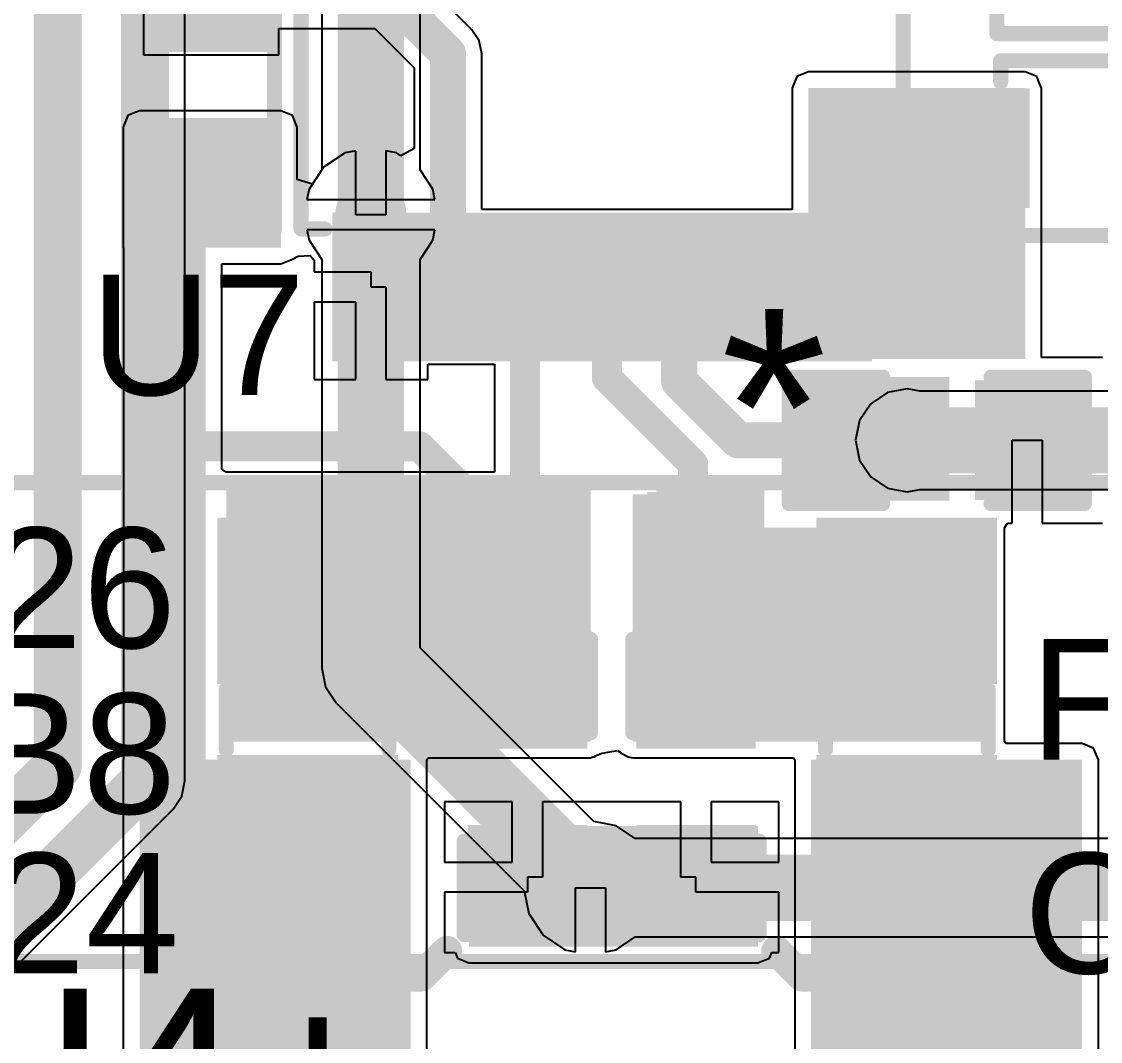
# Model space of a CAD drawing. Header units: millimetres. Extents: x -0.26 to 4.68, y -0.29 to 2.93.
# Drawn here: x 1.5869 to 1.9451, y 0.4534 to 0.792 of the extents above; entities that cross this region are included whole.
import ezdxf

# ---------------------------------------------------------------- set-up
doc = ezdxf.new("R2010")
doc.units = ezdxf.units.MM
doc.header["$MEASUREMENT"] = 0
for name, color, linetype in [('BottomLayer', 5, 'Continuous'), ('BottomSolder', 6, 'Continuous'), ('Mechanical1', 6, 'Continuous'), ('TopLayer', 1, 'Continuous'), ('TopOverlay', 2, 'Continuous'), ('TopPaste', 8, 'Continuous'), ('TopSolder', 216, 'Continuous'), ('ViaHoleLayer', 16, 'Continuous')]:
    doc.layers.add(name, color=color, linetype=linetype)
doc.styles.add('Arial', font='arial.ttf', dxfattribs={"height": 0.2})

# ---------------------------------------------------------------- blocks, each defined once
blk = doc.blocks.new('14_TSSOP_30')
at = {"layer": 'TopLayer'}
for points in [[(-0.1299212, 0.08562995), (-0.0885826, 0.08562995), (-0.0885826, 0.06791345), (-0.1299212, 0.06791345)], [(0.0885827, 0.08562995), (0.1299213, 0.08562995), (0.1299213, 0.06791345), (0.0885827, 0.06791345)], [(-0.1299212, 0.06003935), (-0.0885826, 0.06003935), (-0.0885826, 0.04232285), (-0.1299212, 0.04232285)], [(0.0885827, 0.06003945), (0.1299213, 0.06003945), (0.1299213, 0.04232295), (0.0885827, 0.04232295)], [(-0.1299212, 0.03444885), (-0.0885826, 0.03444885), (-0.0885826, 0.01673235), (-0.1299212, 0.01673235)], [(0.0885827, 0.03444885), (0.1299213, 0.03444885), (0.1299213, 0.01673235), (0.0885827, 0.01673235)], [(-0.1299212, 0.00885825), (-0.0885826, 0.00885825), (-0.0885826, -0.00885825), (-0.1299212, -0.00885825)], [(0.0885827, 0.00885835), (0.1299213, 0.00885835), (0.1299213, -0.00885815), (0.0885827, -0.00885815)], [(-0.1299212, -0.01673225), (-0.0885826, -0.01673225), (-0.0885826, -0.03444875), (-0.1299212, -0.03444875)], [(0.0885827, -0.01673225), (0.1299213, -0.01673225), (0.1299213, -0.03444875), (0.0885827, -0.03444875)], [(-0.1299212, -0.04232285), (-0.0885826, -0.04232285), (-0.0885826, -0.06003935), (-0.1299212, -0.06003935)], [(0.0885827, -0.04232275), (0.1299213, -0.04232275), (0.1299213, -0.06003925), (0.0885827, -0.06003925)], [(-0.1299212, -0.06791335), (-0.0885826, -0.06791335), (-0.0885826, -0.08562985), (-0.1299212, -0.08562985)], [(0.0885827, -0.06791335), (0.1299213, -0.06791335), (0.1299213, -0.08562985), (0.0885827, -0.08562985)]]:
    blk.add_hatch(color=1, dxfattribs=at).paths.add_polyline_path(points)
at = {"layer": 'TopOverlay'}
blk.add_hatch(color=2, dxfattribs=at).paths.add_polyline_path([(-0.084008, 0.068), (-0.073008, 0.068), (-0.073008, 0.086), (-0.084008, 0.086)])
at = {"layer": 'TopPaste'}
for points in [[(-0.1299212, 0.08562995), (-0.0885826, 0.08562995), (-0.0885826, 0.06791345), (-0.1299212, 0.06791345)], [(0.0885827, 0.08562995), (0.1299213, 0.08562995), (0.1299213, 0.06791345), (0.0885827, 0.06791345)], [(-0.1299212, 0.06003935), (-0.0885826, 0.06003935), (-0.0885826, 0.04232285), (-0.1299212, 0.04232285)], [(0.0885827, 0.06003945), (0.1299213, 0.06003945), (0.1299213, 0.04232295), (0.0885827, 0.04232295)], [(-0.1299212, 0.03444885), (-0.0885826, 0.03444885), (-0.0885826, 0.01673235), (-0.1299212, 0.01673235)], [(0.0885827, 0.03444885), (0.1299213, 0.03444885), (0.1299213, 0.01673235), (0.0885827, 0.01673235)], [(-0.1299212, 0.00885825), (-0.0885826, 0.00885825), (-0.0885826, -0.00885825), (-0.1299212, -0.00885825)], [(0.0885827, 0.00885835), (0.1299213, 0.00885835), (0.1299213, -0.00885815), (0.0885827, -0.00885815)], [(-0.1299212, -0.01673225), (-0.0885826, -0.01673225), (-0.0885826, -0.03444875), (-0.1299212, -0.03444875)], [(0.0885827, -0.01673225), (0.1299213, -0.01673225), (0.1299213, -0.03444875), (0.0885827, -0.03444875)], [(-0.1299212, -0.04232285), (-0.0885826, -0.04232285), (-0.0885826, -0.06003935), (-0.1299212, -0.06003935)], [(0.0885827, -0.04232275), (0.1299213, -0.04232275), (0.1299213, -0.06003925), (0.0885827, -0.06003925)], [(-0.1299212, -0.06791335), (-0.0885826, -0.06791335), (-0.0885826, -0.08562985), (-0.1299212, -0.08562985)], [(0.0885827, -0.06791335), (0.1299213, -0.06791335), (0.1299213, -0.08562985), (0.0885827, -0.08562985)]]:
    blk.add_hatch(color=8, dxfattribs=at).paths.add_polyline_path(points)
at = {"layer": 'TopSolder'}
for points in [[(-0.1339212, 0.08962995), (-0.0845826, 0.08962995), (-0.0845826, 0.06391345), (-0.1339212, 0.06391345)], [(0.0845827, 0.08962995), (0.1339213, 0.08962995), (0.1339213, 0.06391345), (0.0845827, 0.06391345)], [(-0.1339212, 0.06403935), (-0.0845826, 0.06403935), (-0.0845826, 0.03832285), (-0.1339212, 0.03832285)], [(0.0845827, 0.06403945), (0.1339213, 0.06403945), (0.1339213, 0.03832295), (0.0845827, 0.03832295)], [(-0.1339212, 0.03844885), (-0.0845826, 0.03844885), (-0.0845826, 0.01273235), (-0.1339212, 0.01273235)], [(0.0845827, 0.03844885), (0.1339213, 0.03844885), (0.1339213, 0.01273235), (0.0845827, 0.01273235)], [(-0.1339212, 0.01285825), (-0.0845826, 0.01285825), (-0.0845826, -0.01285825), (-0.1339212, -0.01285825)], [(0.0845827, 0.01285835), (0.1339213, 0.01285835), (0.1339213, -0.01285815), (0.0845827, -0.01285815)], [(-0.1339212, -0.01273225), (-0.0845826, -0.01273225), (-0.0845826, -0.03844875), (-0.1339212, -0.03844875)], [(0.0845827, -0.01273225), (0.1339213, -0.01273225), (0.1339213, -0.03844875), (0.0845827, -0.03844875)], [(-0.1339212, -0.03832285), (-0.0845826, -0.03832285), (-0.0845826, -0.06403935), (-0.1339212, -0.06403935)], [(0.0845827, -0.03832275), (0.1339213, -0.03832275), (0.1339213, -0.06403925), (0.0845827, -0.06403925)], [(-0.1339212, -0.06391335), (-0.0845826, -0.06391335), (-0.0845826, -0.08962985), (-0.1339212, -0.08962985)], [(0.0845827, -0.06391335), (0.1339213, -0.06391335), (0.1339213, -0.08962985), (0.0845827, -0.08962985)]]:
    blk.add_hatch(color=216, dxfattribs=at).paths.add_polyline_path(points)
at = {"layer": 'TopOverlay'}
for points, const_width in [([(-0.09, 0.1), (-0.09, 0.092)], 0.005), ([(-0.09, 0.1), (0.0900001, 0.1)], 0.005), ([(0.0900001, 0.1), (0.0900001, 0.092)], 0.005), ([(-0.141, 0.082), (-0.141, 0.072)], 0.007874), ([(-0.141, 0.082), (-0.136, 0.077)], 0.007874), ([(-0.136, 0.077), (-0.141, 0.072)], 0.007874), ([(-0.09, -0.0919999), (-0.09, -0.0999999)], 0.005), ([(0.0900001, -0.0919999), (0.0900001, -0.0999999)], 0.005), ([(-0.09, -0.0999999), (0.0900001, -0.0999999)], 0.005)]:
    blk.add_lwpolyline(points, dxfattribs=dict(at, const_width=const_width))
for points, const_width in [([(-0.09125, 0.1, 1), (-0.08875, 0.1, 1)], 0.0025), ([(-0.09125, 0.1, 1), (-0.08875, 0.1, 1)], 0.0025), ([(0.0887501, 0.1, 1), (0.0912501, 0.1, 1)], 0.0025), ([(0.0887501, 0.1, 1), (0.0912501, 0.1, 1)], 0.0025), ([(-0.09125, 0.092, 1), (-0.08875, 0.092, 1)], 0.0025), ([(0.0887501, 0.092, 1), (0.0912501, 0.092, 1)], 0.0025), ([(-0.1429685, 0.082, 1), (-0.1390315, 0.082, 1)], 0.003937), ([(-0.1429685, 0.082, 1), (-0.1390315, 0.082, 1)], 0.003937), ([(-0.1379685, 0.077, 1), (-0.1340315, 0.077, 1)], 0.003937), ([(-0.1379685, 0.077, 1), (-0.1340315, 0.077, 1)], 0.003937), ([(-0.1429685, 0.072, 1), (-0.1390315, 0.072, 1)], 0.003937), ([(-0.1429685, 0.072, 1), (-0.1390315, 0.072, 1)], 0.003937), ([(-0.09125, -0.0919999, 1), (-0.08875, -0.0919999, 1)], 0.0025), ([(0.0887501, -0.0919999, 1), (0.0912501, -0.0919999, 1)], 0.0025), ([(-0.09125, -0.0999999, 1), (-0.08875, -0.0999999, 1)], 0.0025), ([(-0.09125, -0.0999999, 1), (-0.08875, -0.0999999, 1)], 0.0025), ([(0.0887501, -0.0999999, 1), (0.0912501, -0.0999999, 1)], 0.0025), ([(0.0887501, -0.0999999, 1), (0.0912501, -0.0999999, 1)], 0.0025)]:
    blk.add_lwpolyline(points, format="xyb", close=True, dxfattribs=dict(at, const_width=const_width))
blk = doc.blocks.new('R___0603_66')
at = {"layer": 'TopLayer'}
for points in [[(-0.015, 0.0175), (-0.015, -0.0175), (-0.045, -0.0175), (-0.045, 0.0175)], [(0.045, 0.0175), (0.045, -0.0175), (0.015, -0.0175), (0.015, 0.0175)]]:
    blk.add_hatch(color=1, dxfattribs=at).paths.add_polyline_path(points)
at = {"layer": 'TopPaste'}
for points in [[(-0.015, 0.0175), (-0.015, -0.0175), (-0.045, -0.0175), (-0.045, 0.0175)], [(0.045, 0.0175), (0.045, -0.0175), (0.015, -0.0175), (0.015, 0.0175)]]:
    blk.add_hatch(color=8, dxfattribs=at).paths.add_polyline_path(points)
at = {"layer": 'TopSolder'}
for points in [[(-0.011, 0.0215), (-0.011, -0.0215), (-0.049, -0.0215), (-0.049, 0.0215)], [(0.049, 0.0215), (0.049, -0.0215), (0.011, -0.0215), (0.011, 0.0215)]]:
    blk.add_hatch(color=216, dxfattribs=at).paths.add_polyline_path(points)
at = {"layer": 'TopOverlay', "const_width": 0.005}
for points in [[(-0.048, 0.021), (0.048, 0.021)], [(-0.048, 0.021), (-0.048, -0.021)], [(0.048, 0.021), (0.048, -0.021)], [(-0.048, -0.021), (0.048, -0.021)]]:
    blk.add_lwpolyline(points, dxfattribs=at)
at = {"layer": 'TopOverlay', "const_width": 0.0025}
for points in [[(-0.04925, 0.021, 1), (-0.04675, 0.021, 1)], [(-0.04925, 0.021, 1), (-0.04675, 0.021, 1)], [(0.04675, 0.021, 1), (0.04925, 0.021, 1)], [(0.04675, 0.021, 1), (0.04925, 0.021, 1)], [(-0.04925, -0.021, 1), (-0.04675, -0.021, 1)], [(-0.04925, -0.021, 1), (-0.04675, -0.021, 1)], [(0.04675, -0.021, 1), (0.04925, -0.021, 1)], [(0.04675, -0.021, 1), (0.04925, -0.021, 1)]]:
    blk.add_lwpolyline(points, format="xyb", close=True, dxfattribs=at)
blk = doc.blocks.new('ZIO_101954_95')
at = {"layer": 'Mechanical1', "const_width": 0.005}
blk.add_lwpolyline([(-0.719, -1.74), (0.719, -1.74)], dxfattribs=at)
blk = doc.blocks.new('1_5_____RGB_OLED_97')
at = {"layer": 'Mechanical1', "const_width": 0.005}
blk.add_lwpolyline([(-0.7399999, 0.1099999), (-0.74, -1.6660001)], dxfattribs=at)
blk = doc.blocks.new('I___0805_110')
at = {"layer": 'TopLayer'}
for points in [[(-0.06299205, 0.02598425), (-0.01574795, 0.02598425), (-0.01574795, -0.02598425), (-0.06299205, -0.02598425)], [(0.01574815, 0.02598425), (0.06299225, 0.02598425), (0.06299225, -0.02598425), (0.01574815, -0.02598425)]]:
    blk.add_hatch(color=1, dxfattribs=at).paths.add_polyline_path(points)
at = {"layer": 'TopPaste'}
for points in [[(-0.06299205, 0.02598425), (-0.01574795, 0.02598425), (-0.01574795, -0.02598425), (-0.06299205, -0.02598425)], [(0.01574815, 0.02598425), (0.06299225, 0.02598425), (0.06299225, -0.02598425), (0.01574815, -0.02598425)]]:
    blk.add_hatch(color=8, dxfattribs=at).paths.add_polyline_path(points)
at = {"layer": 'TopSolder'}
for points in [[(-0.06699205, 0.02998425), (-0.01174795, 0.02998425), (-0.01174795, -0.02998425), (-0.06699205, -0.02998425)], [(0.01174815, 0.02998425), (0.06699225, 0.02998425), (0.06699225, -0.02998425), (0.01174815, -0.02998425)]]:
    blk.add_hatch(color=216, dxfattribs=at).paths.add_polyline_path(points)
at = {"layer": 'TopOverlay', "const_width": 0.005}
for points in [[(-0.01, 0.027), (0.01, 0.027)], [(-0.01, -0.027), (0.01, -0.027)]]:
    blk.add_lwpolyline(points, dxfattribs=at)
at = {"layer": 'TopOverlay', "const_width": 0.0025}
for points in [[(-0.01125, 0.027, 1), (-0.00875, 0.027, 1)], [(0.00875, 0.027, 1), (0.01125, 0.027, 1)], [(-0.01125, -0.027, 1), (-0.00875, -0.027, 1)], [(0.00875, -0.027, 1), (0.01125, -0.027, 1)]]:
    blk.add_lwpolyline(points, format="xyb", close=True, dxfattribs=at)
blk = doc.blocks.new('I___0805_111')
at = {"layer": 'TopLayer'}
for points in [[(-0.06299205, 0.02598425), (-0.01574795, 0.02598425), (-0.01574795, -0.02598425), (-0.06299205, -0.02598425)], [(0.01574815, 0.02598425), (0.06299225, 0.02598425), (0.06299225, -0.02598425), (0.01574815, -0.02598425)]]:
    blk.add_hatch(color=1, dxfattribs=at).paths.add_polyline_path(points)
at = {"layer": 'TopPaste'}
for points in [[(-0.06299205, 0.02598425), (-0.01574795, 0.02598425), (-0.01574795, -0.02598425), (-0.06299205, -0.02598425)], [(0.01574815, 0.02598425), (0.06299225, 0.02598425), (0.06299225, -0.02598425), (0.01574815, -0.02598425)]]:
    blk.add_hatch(color=8, dxfattribs=at).paths.add_polyline_path(points)
at = {"layer": 'TopSolder'}
for points in [[(-0.06699205, 0.02998425), (-0.01174795, 0.02998425), (-0.01174795, -0.02998425), (-0.06699205, -0.02998425)], [(0.01174815, 0.02998425), (0.06699225, 0.02998425), (0.06699225, -0.02998425), (0.01174815, -0.02998425)]]:
    blk.add_hatch(color=216, dxfattribs=at).paths.add_polyline_path(points)
at = {"layer": 'TopOverlay', "const_width": 0.005}
for points in [[(-0.01, 0.027), (0.01, 0.027)], [(-0.01, -0.027), (0.01, -0.027)]]:
    blk.add_lwpolyline(points, dxfattribs=at)
at = {"layer": 'TopOverlay', "const_width": 0.0025}
for points in [[(-0.01125, 0.027, 1), (-0.00875, 0.027, 1)], [(0.00875, 0.027, 1), (0.01125, 0.027, 1)], [(-0.01125, -0.027, 1), (-0.00875, -0.027, 1)], [(0.00875, -0.027, 1), (0.01125, -0.027, 1)]]:
    blk.add_lwpolyline(points, format="xyb", close=True, dxfattribs=at)
blk = doc.blocks.new('SOD_323_136')
at = {"layer": 'TopLayer'}
for points in [[(-0.02952755, -0.01771655), (-0.06102365, -0.01771655), (-0.06102365, 0.01771655), (-0.02952755, 0.01771655)], [(0.06102365, -0.01771655), (0.02952755, -0.01771655), (0.02952755, 0.01771655), (0.06102365, 0.01771655)]]:
    blk.add_hatch(color=1, dxfattribs=at).paths.add_polyline_path(points)
at = {"layer": 'TopOverlay'}
for points in [[(-0.079, 0.019), (-0.036, 0.019), (-0.036, 0.031), (-0.079, 0.031)], [(-0.079, -0.02), (-0.062, -0.02), (-0.062, 0.02), (-0.079, 0.02)], [(-0.079, -0.031), (-0.036, -0.031), (-0.036, -0.019), (-0.079, -0.019)]]:
    blk.add_hatch(color=2, dxfattribs=at).paths.add_polyline_path(points)
at = {"layer": 'TopPaste'}
for points in [[(-0.02952755, -0.01771655), (-0.06102365, -0.01771655), (-0.06102365, 0.01771655), (-0.02952755, 0.01771655)], [(0.06102365, -0.01771655), (0.02952755, -0.01771655), (0.02952755, 0.01771655), (0.06102365, 0.01771655)]]:
    blk.add_hatch(color=8, dxfattribs=at).paths.add_polyline_path(points)
at = {"layer": 'TopSolder'}
for points in [[(-0.02736215, -0.01988195), (-0.06318905, -0.01988195), (-0.06318905, 0.01988195), (-0.02736215, 0.01988195)], [(0.06318905, -0.01988195), (0.02736215, -0.01988195), (0.02736215, 0.01988195), (0.06318905, 0.01988195)]]:
    blk.add_hatch(color=216, dxfattribs=at).paths.add_polyline_path(points)
at = {"layer": 'TopOverlay', "const_width": 0.005}
for points in [[(0.037, 0.029), (-0.036, 0.029)], [(0.037, 0.029), (0.037, 0.022)], [(0.037, -0.022), (0.037, -0.029)], [(0.037, -0.029), (-0.036, -0.029)]]:
    blk.add_lwpolyline(points, dxfattribs=at)
at = {"layer": 'TopOverlay', "const_width": 0.0025}
for points in [[(-0.03725, 0.029, 1), (-0.03475, 0.029, 1)], [(0.03575, 0.029, 1), (0.03825, 0.029, 1)], [(0.03575, 0.029, 1), (0.03825, 0.029, 1)], [(0.03575, 0.022, 1), (0.03825, 0.022, 1)], [(0.03575, -0.022, 1), (0.03825, -0.022, 1)], [(-0.03725, -0.029, 1), (-0.03475, -0.029, 1)], [(0.03575, -0.029, 1), (0.03825, -0.029, 1)], [(0.03575, -0.029, 1), (0.03825, -0.029, 1)]]:
    blk.add_lwpolyline(points, format="xyb", close=True, dxfattribs=at)
blk = doc.blocks.new('SOD_323_138')
at = {"layer": 'TopLayer'}
for points in [[(-0.02952755, -0.01771655), (-0.06102365, -0.01771655), (-0.06102365, 0.01771655), (-0.02952755, 0.01771655)], [(0.06102365, -0.01771655), (0.02952755, -0.01771655), (0.02952755, 0.01771655), (0.06102365, 0.01771655)]]:
    blk.add_hatch(color=1, dxfattribs=at).paths.add_polyline_path(points)
at = {"layer": 'TopOverlay'}
for points in [[(-0.079, 0.019), (-0.036, 0.019), (-0.036, 0.031), (-0.079, 0.031)], [(-0.079, -0.02), (-0.062, -0.02), (-0.062, 0.02), (-0.079, 0.02)], [(-0.079, -0.031), (-0.036, -0.031), (-0.036, -0.019), (-0.079, -0.019)]]:
    blk.add_hatch(color=2, dxfattribs=at).paths.add_polyline_path(points)
at = {"layer": 'TopPaste'}
for points in [[(-0.02952755, -0.01771655), (-0.06102365, -0.01771655), (-0.06102365, 0.01771655), (-0.02952755, 0.01771655)], [(0.06102365, -0.01771655), (0.02952755, -0.01771655), (0.02952755, 0.01771655), (0.06102365, 0.01771655)]]:
    blk.add_hatch(color=8, dxfattribs=at).paths.add_polyline_path(points)
at = {"layer": 'TopSolder'}
for points in [[(-0.02736215, -0.01988195), (-0.06318905, -0.01988195), (-0.06318905, 0.01988195), (-0.02736215, 0.01988195)], [(0.06318905, -0.01988195), (0.02736215, -0.01988195), (0.02736215, 0.01988195), (0.06318905, 0.01988195)]]:
    blk.add_hatch(color=216, dxfattribs=at).paths.add_polyline_path(points)
at = {"layer": 'TopOverlay', "const_width": 0.005}
for points in [[(0.037, 0.029), (-0.036, 0.029)], [(0.037, 0.029), (0.037, 0.022)], [(0.037, -0.022), (0.037, -0.029)], [(0.037, -0.029), (-0.036, -0.029)]]:
    blk.add_lwpolyline(points, dxfattribs=at)
at = {"layer": 'TopOverlay', "const_width": 0.0025}
for points in [[(-0.03725, 0.029, 1), (-0.03475, 0.029, 1)], [(0.03575, 0.029, 1), (0.03825, 0.029, 1)], [(0.03575, 0.029, 1), (0.03825, 0.029, 1)], [(0.03575, 0.022, 1), (0.03825, 0.022, 1)], [(0.03575, -0.022, 1), (0.03825, -0.022, 1)], [(-0.03725, -0.029, 1), (-0.03475, -0.029, 1)], [(0.03575, -0.029, 1), (0.03825, -0.029, 1)], [(0.03575, -0.029, 1), (0.03825, -0.029, 1)]]:
    blk.add_lwpolyline(points, format="xyb", close=True, dxfattribs=at)
blk = doc.blocks.new('C___0603_173')
at = {"layer": 'TopLayer'}
for points in [[(-0.015, 0.0175), (-0.015, -0.0175), (-0.045, -0.0175), (-0.045, 0.0175)], [(0.045, 0.0175), (0.045, -0.0175), (0.015, -0.0175), (0.015, 0.0175)]]:
    blk.add_hatch(color=1, dxfattribs=at).paths.add_polyline_path(points)
at = {"layer": 'TopPaste'}
for points in [[(-0.015, 0.0175), (-0.015, -0.0175), (-0.045, -0.0175), (-0.045, 0.0175)], [(0.045, 0.0175), (0.045, -0.0175), (0.015, -0.0175), (0.015, 0.0175)]]:
    blk.add_hatch(color=8, dxfattribs=at).paths.add_polyline_path(points)
at = {"layer": 'TopSolder'}
for points in [[(-0.0126378, 0.0198622), (-0.0126378, -0.0198622), (-0.0473622, -0.0198622), (-0.0473622, 0.0198622)], [(0.0473622, 0.0198622), (0.0473622, -0.0198622), (0.0126378, -0.0198622), (0.0126378, 0.0198622)]]:
    blk.add_hatch(color=216, dxfattribs=at).paths.add_polyline_path(points)
at = {"layer": 'TopOverlay', "const_width": 0.005}
for points in [[(-0.049, -0.021), (-0.049, 0.021)], [(-0.018, 0.021), (-0.049, 0.021)], [(0.049, 0.021), (0.018, 0.021)], [(0.049, -0.021), (0.049, 0.021)], [(-0.018, -0.021), (-0.049, -0.021)], [(0.049, -0.021), (0.018, -0.021)]]:
    blk.add_lwpolyline(points, dxfattribs=at)
at = {"layer": 'TopOverlay', "const_width": 0.0025}
for points in [[(-0.05025, 0.021, 1), (-0.04775, 0.021, 1)], [(-0.05025, 0.021, 1), (-0.04775, 0.021, 1)], [(-0.01925, 0.021, 1), (-0.01675, 0.021, 1)], [(0.01675, 0.021, 1), (0.01925, 0.021, 1)], [(0.04775, 0.021, 1), (0.05025, 0.021, 1)], [(0.04775, 0.021, 1), (0.05025, 0.021, 1)], [(-0.05025, -0.021, 1), (-0.04775, -0.021, 1)], [(-0.05025, -0.021, 1), (-0.04775, -0.021, 1)], [(-0.01925, -0.021, 1), (-0.01675, -0.021, 1)], [(0.01675, -0.021, 1), (0.01925, -0.021, 1)], [(0.04775, -0.021, 1), (0.05025, -0.021, 1)], [(0.04775, -0.021, 1), (0.05025, -0.021, 1)]]:
    blk.add_lwpolyline(points, format="xyb", close=True, dxfattribs=at)
blk = doc.blocks.new('C___0603_175')
at = {"layer": 'TopLayer'}
for points in [[(-0.015, 0.0175), (-0.015, -0.0175), (-0.045, -0.0175), (-0.045, 0.0175)], [(0.045, 0.0175), (0.045, -0.0175), (0.015, -0.0175), (0.015, 0.0175)]]:
    blk.add_hatch(color=1, dxfattribs=at).paths.add_polyline_path(points)
at = {"layer": 'TopPaste'}
for points in [[(-0.015, 0.0175), (-0.015, -0.0175), (-0.045, -0.0175), (-0.045, 0.0175)], [(0.045, 0.0175), (0.045, -0.0175), (0.015, -0.0175), (0.015, 0.0175)]]:
    blk.add_hatch(color=8, dxfattribs=at).paths.add_polyline_path(points)
at = {"layer": 'TopSolder'}
for points in [[(-0.0126378, 0.0198622), (-0.0126378, -0.0198622), (-0.0473622, -0.0198622), (-0.0473622, 0.0198622)], [(0.0473622, 0.0198622), (0.0473622, -0.0198622), (0.0126378, -0.0198622), (0.0126378, 0.0198622)]]:
    blk.add_hatch(color=216, dxfattribs=at).paths.add_polyline_path(points)
at = {"layer": 'TopOverlay', "const_width": 0.005}
for points in [[(-0.049, 0.021), (-0.018, 0.021)], [(-0.049, -0.021), (-0.049, 0.021)], [(0.018, 0.021), (0.049, 0.021)], [(0.049, -0.021), (0.049, 0.021)], [(-0.049, -0.021), (-0.018, -0.021)], [(0.018, -0.021), (0.049, -0.021)]]:
    blk.add_lwpolyline(points, dxfattribs=at)
at = {"layer": 'TopOverlay', "const_width": 0.0025}
for points in [[(-0.05025, 0.021, 1), (-0.04775, 0.021, 1)], [(-0.05025, 0.021, 1), (-0.04775, 0.021, 1)], [(-0.01925, 0.021, 1), (-0.01675, 0.021, 1)], [(0.01675, 0.021, 1), (0.01925, 0.021, 1)], [(0.04775, 0.021, 1), (0.05025, 0.021, 1)], [(0.04775, 0.021, 1), (0.05025, 0.021, 1)], [(-0.05025, -0.021, 1), (-0.04775, -0.021, 1)], [(-0.05025, -0.021, 1), (-0.04775, -0.021, 1)], [(-0.01925, -0.021, 1), (-0.01675, -0.021, 1)], [(0.01675, -0.021, 1), (0.01925, -0.021, 1)], [(0.04775, -0.021, 1), (0.05025, -0.021, 1)], [(0.04775, -0.021, 1), (0.05025, -0.021, 1)]]:
    blk.add_lwpolyline(points, format="xyb", close=True, dxfattribs=at)
blk = doc.blocks.new('C___0603_177')
at = {"layer": 'TopLayer'}
for points in [[(-0.015, 0.0175), (-0.015, -0.0175), (-0.045, -0.0175), (-0.045, 0.0175)], [(0.045, 0.0175), (0.045, -0.0175), (0.015, -0.0175), (0.015, 0.0175)]]:
    blk.add_hatch(color=1, dxfattribs=at).paths.add_polyline_path(points)
at = {"layer": 'TopPaste'}
for points in [[(-0.015, 0.0175), (-0.015, -0.0175), (-0.045, -0.0175), (-0.045, 0.0175)], [(0.045, 0.0175), (0.045, -0.0175), (0.015, -0.0175), (0.015, 0.0175)]]:
    blk.add_hatch(color=8, dxfattribs=at).paths.add_polyline_path(points)
at = {"layer": 'TopSolder'}
for points in [[(-0.0126378, 0.0198622), (-0.0126378, -0.0198622), (-0.0473622, -0.0198622), (-0.0473622, 0.0198622)], [(0.0473622, 0.0198622), (0.0473622, -0.0198622), (0.0126378, -0.0198622), (0.0126378, 0.0198622)]]:
    blk.add_hatch(color=216, dxfattribs=at).paths.add_polyline_path(points)
at = {"layer": 'TopOverlay', "const_width": 0.005}
for points in [[(-0.049, 0.021), (-0.018, 0.021)], [(-0.049, 0.021), (-0.049, -0.021)], [(0.018, 0.021), (0.049, 0.021)], [(0.049, 0.021), (0.049, -0.021)], [(-0.049, -0.021), (-0.018, -0.021)], [(0.018, -0.021), (0.049, -0.021)]]:
    blk.add_lwpolyline(points, dxfattribs=at)
at = {"layer": 'TopOverlay', "const_width": 0.0025}
for points in [[(-0.05025, 0.021, 1), (-0.04775, 0.021, 1)], [(-0.05025, 0.021, 1), (-0.04775, 0.021, 1)], [(-0.01925, 0.021, 1), (-0.01675, 0.021, 1)], [(0.01675, 0.021, 1), (0.01925, 0.021, 1)], [(0.04775, 0.021, 1), (0.05025, 0.021, 1)], [(0.04775, 0.021, 1), (0.05025, 0.021, 1)], [(-0.05025, -0.021, 1), (-0.04775, -0.021, 1)], [(-0.05025, -0.021, 1), (-0.04775, -0.021, 1)], [(-0.01925, -0.021, 1), (-0.01675, -0.021, 1)], [(0.01675, -0.021, 1), (0.01925, -0.021, 1)], [(0.04775, -0.021, 1), (0.05025, -0.021, 1)], [(0.04775, -0.021, 1), (0.05025, -0.021, 1)]]:
    blk.add_lwpolyline(points, format="xyb", close=True, dxfattribs=at)
blk = doc.blocks.new('C___0603_179')
at = {"layer": 'TopLayer'}
for points in [[(-0.015, 0.0175), (-0.015, -0.0175), (-0.045, -0.0175), (-0.045, 0.0175)], [(0.045, 0.0175), (0.045, -0.0175), (0.015, -0.0175), (0.015, 0.0175)]]:
    blk.add_hatch(color=1, dxfattribs=at).paths.add_polyline_path(points)
at = {"layer": 'TopPaste'}
for points in [[(-0.015, 0.0175), (-0.015, -0.0175), (-0.045, -0.0175), (-0.045, 0.0175)], [(0.045, 0.0175), (0.045, -0.0175), (0.015, -0.0175), (0.015, 0.0175)]]:
    blk.add_hatch(color=8, dxfattribs=at).paths.add_polyline_path(points)
at = {"layer": 'TopSolder'}
for points in [[(-0.0126378, 0.0198622), (-0.0126378, -0.0198622), (-0.0473622, -0.0198622), (-0.0473622, 0.0198622)], [(0.0473622, 0.0198622), (0.0473622, -0.0198622), (0.0126378, -0.0198622), (0.0126378, 0.0198622)]]:
    blk.add_hatch(color=216, dxfattribs=at).paths.add_polyline_path(points)
at = {"layer": 'TopOverlay', "const_width": 0.005}
for points in [[(-0.018, 0.021), (-0.049, 0.021)], [(-0.049, 0.021), (-0.049, -0.021)], [(0.049, 0.021), (0.018, 0.021)], [(0.049, 0.021), (0.049, -0.021)], [(-0.018, -0.021), (-0.049, -0.021)], [(0.049, -0.021), (0.018, -0.021)]]:
    blk.add_lwpolyline(points, dxfattribs=at)
at = {"layer": 'TopOverlay', "const_width": 0.0025}
for points in [[(-0.05025, 0.021, 1), (-0.04775, 0.021, 1)], [(-0.05025, 0.021, 1), (-0.04775, 0.021, 1)], [(-0.01925, 0.021, 1), (-0.01675, 0.021, 1)], [(0.01675, 0.021, 1), (0.01925, 0.021, 1)], [(0.04775, 0.021, 1), (0.05025, 0.021, 1)], [(0.04775, 0.021, 1), (0.05025, 0.021, 1)], [(-0.05025, -0.021, 1), (-0.04775, -0.021, 1)], [(-0.05025, -0.021, 1), (-0.04775, -0.021, 1)], [(-0.01925, -0.021, 1), (-0.01675, -0.021, 1)], [(0.01675, -0.021, 1), (0.01925, -0.021, 1)], [(0.04775, -0.021, 1), (0.05025, -0.021, 1)], [(0.04775, -0.021, 1), (0.05025, -0.021, 1)]]:
    blk.add_lwpolyline(points, format="xyb", close=True, dxfattribs=at)

msp = doc.modelspace()

# ---------------------------------------------------------------- hatches: boundary and pattern name
at = {"layer": 'BottomLayer'}
h = msp.add_hatch(color=5, dxfattribs=at)
edge = h.paths.add_edge_path()
edge.add_arc((1.7028698, 0.7279014), 0.011811, 0, 360)
h = msp.add_hatch(color=5, dxfattribs=at)
edge = h.paths.add_edge_path()
edge.add_arc((1.8809574, 0.653), 0.011811, 0, 360)
h = msp.add_hatch(color=5, dxfattribs=at)
edge = h.paths.add_edge_path()
edge.add_arc((1.7758226, 0.5044486), 0.011811, 0, 360)
at = {"layer": 'BottomSolder'}
h = msp.add_hatch(color=6, dxfattribs=at)
edge = h.paths.add_edge_path()
edge.add_arc((1.7028698, 0.7279014), 0.0059055, 0, 360)
h = msp.add_hatch(color=6, dxfattribs=at)
edge = h.paths.add_edge_path()
edge.add_arc((1.8809574, 0.653), 0.0059055, 0, 360)
h = msp.add_hatch(color=6, dxfattribs=at)
edge = h.paths.add_edge_path()
edge.add_arc((1.7758226, 0.5044486), 0.0059055, 0, 360)
at = {"layer": 'TopLayer'}
for points in [[(1.8481385, 0.679953), (1.9201385, 0.679953), (1.9201385, 0.769953), (1.8481385, 0.769953)], [(1.626, 0.717), (1.673, 0.717), (1.673, 0.757), (1.626, 0.757)], [(1.8418189, 0.633), (1.8949573, 0.633), (1.8949573, 0.674), (1.8418189, 0.674)], [(1.7758226, 0.637), (1.6548226, 0.637), (1.6548226, 0.553), (1.7758226, 0.553)], [(1.7898226, 0.6170708), (1.8308614, 0.6170708), (1.8308614, 0.6350708), (1.7898226, 0.6350708)], [(1.7898226, 0.553), (1.9078226, 0.553), (1.9078226, 0.624), (1.7898226, 0.624)], [(1.7160226, 0.5469486), (1.6260226, 0.5469486), (1.6260226, 0.2989486), (1.7160226, 0.2989486)], [(1.8490226, 0.2989486), (1.9390226, 0.2989486), (1.9390226, 0.5469486), (1.8490226, 0.5469486)], [(1.7353996, 0.4849486), (1.8313996, 0.4849486), (1.8313996, 0.5249486), (1.7353996, 0.5249486)]]:
    msp.add_hatch(color=1, dxfattribs=at).paths.add_polyline_path(points)
h = msp.add_hatch(color=1, dxfattribs=at)
edge = h.paths.add_edge_path()
edge.add_arc((1.7028698, 0.7279014), 0.011811, 0, 360)
h = msp.add_hatch(color=1, dxfattribs=at)
edge = h.paths.add_edge_path()
edge.add_arc((1.8809574, 0.653), 0.011811, 0, 360)
h = msp.add_hatch(color=1, dxfattribs=at)
edge = h.paths.add_edge_path()
edge.add_arc((1.7758226, 0.5044486), 0.011811, 0, 360)
at = {"layer": 'TopSolder'}
h = msp.add_hatch(color=216, dxfattribs=at)
edge = h.paths.add_edge_path()
edge.add_arc((1.7028698, 0.7279014), 0.0059055, 0, 360)
h = msp.add_hatch(color=216, dxfattribs=at)
edge = h.paths.add_edge_path()
edge.add_arc((1.8809574, 0.653), 0.0059055, 0, 360)
h = msp.add_hatch(color=216, dxfattribs=at)
edge = h.paths.add_edge_path()
edge.add_arc((1.7758226, 0.5044486), 0.0059055, 0, 360)
at = {"layer": 'ViaHoleLayer'}
h = msp.add_hatch(color=16, dxfattribs=at)
edge = h.paths.add_edge_path()
edge.add_arc((1.7028698, 0.7279014), 0.0059055, 0, 360)
h = msp.add_hatch(color=16, dxfattribs=at)
edge = h.paths.add_edge_path()
edge.add_arc((1.8809574, 0.653), 0.0059055, 0, 360)
h = msp.add_hatch(color=16, dxfattribs=at)
edge = h.paths.add_edge_path()
edge.add_arc((1.7758226, 0.5044486), 0.0059055, 0, 360)

# ---------------------------------------------------------------- linework, layer by layer
at = {"layer": 'BottomLayer'}
for p, q in [((1.6410773, 0.7299177), (1.6410773, 0.8695268)), ((1.6865563, 0.8551046), (1.6865563, 0.7427454)), ((1.7191833, 0.7427454), (1.7191833, 0.8551046)), ((1.6865563, 0.7427454), (1.6823243, 0.7364116)), ((1.7234153, 0.7364116), (1.7191833, 0.7427454)), ((1.6823243, 0.7364116), (1.6816261, 0.7329014)), ((1.7241135, 0.7329014), (1.7234153, 0.7364116)), ((1.6816261, 0.7329014), (1.7241135, 0.7329014)), ((1.6410774, 0.7299172), (1.6410773, 0.7299177)), ((1.6410774, 0.5399487), (1.6410774, 0.7299172)), ((1.7241135, 0.7229014), (1.6816261, 0.7229014)), ((1.6816261, 0.7229014), (1.6823243, 0.7193912)), ((1.7234153, 0.7193912), (1.7241135, 0.7229014)), ((1.6823243, 0.7193912), (1.6865563, 0.7130574)), ((1.7191833, 0.7130574), (1.7234153, 0.7193912)), ((1.6865563, 0.7130574), (1.6865563, 0.5774014)), ((1.7191833, 0.5841587), (1.7191833, 0.7130574)), ((1.8809574, 0.6701403), (1.8743981, 0.6688356)), ((1.8851141, 0.6693135), (1.8809574, 0.6701403)), ((1.8743981, 0.6688356), (1.8688374, 0.66512)), ((2.1362427, 0.6693135), (1.8851141, 0.6693135)), ((1.8688374, 0.66512), (1.8651218, 0.6595593)), ((1.8651218, 0.6595593), (1.8638171, 0.653)), ((1.8638171, 0.653), (1.8651218, 0.6464407)), ((1.8651218, 0.6464407), (1.8688374, 0.64088)), ((1.8688374, 0.64088), (1.8743981, 0.6371644)), ((1.8743981, 0.6371644), (1.8809574, 0.6358597)), ((1.8809574, 0.6358597), (1.8851141, 0.6366865)), ((1.8851141, 0.6366865), (1.9602427, 0.6366865)), ((1.7768618, 0.5264802), (1.7191833, 0.5841587)), ((1.6865563, 0.5774014), (1.6877981, 0.5711585)), ((1.6877981, 0.5711585), (1.6913344, 0.565866)), ((1.6913344, 0.565866), (1.753791, 0.5034094)), ((1.6400685, 0.5348764), (1.6410774, 0.5399487)), ((1.6371952, 0.5305762), (1.6400685, 0.5348764)), ((1.5161951, 0.4095761), (1.6371952, 0.5305762)), ((1.7843328, 0.5249941), (1.7768618, 0.5264802)), ((1.7906666, 0.5207621), (1.7843328, 0.5249941)), ((1.9870362, 0.5207621), (1.7906666, 0.5207621)), ((1.753791, 0.5034094), (1.7552771, 0.4959384)), ((1.7708226, 0.4832049), (1.7708226, 0.5044486)), ((1.7708226, 0.5044486), (1.7808226, 0.5044486)), ((1.7808226, 0.5044486), (1.7808226, 0.4832049)), ((1.7552771, 0.4959384), (1.7600977, 0.4887237)), ((1.7600977, 0.4887237), (1.7673124, 0.4839031)), ((1.7843328, 0.4839031), (1.7906666, 0.4881351)), ((1.7906666, 0.4881351), (1.9815447, 0.4881351)), ((1.7673124, 0.4839031), (1.7708226, 0.4832049)), ((1.7808226, 0.4832049), (1.7843328, 0.4839031))]:
    msp.add_line(p, q, dxfattribs=at)
for points, const_width in [([(1.5988226, 0.5448898), (1.5988226, 0.8975092)], 0.016), ([(1.6278226, 0.7299173), (1.6278226, 0.8799486)], 0.016), ([(1.7028698, 0.7279014), (1.7028698, 0.8699486)], 0.022), ([(1.7028698, 0.5774014), (1.7028698, 0.7279014)], 0.022), ([(1.6278226, 0.7299173), (1.6278227, 0.7299172)], 0.016), ([(1.6278227, 0.5399487), (1.6278227, 0.7299172)], 0.016), ([(1.8809574, 0.653), (1.967, 0.653)], 0.022), ([(1.7028698, 0.5774014), (1.7758226, 0.5044486)], 0.022), ([(1.4968815, 0.4429487), (1.5988226, 0.5448898)], 0.016), ([(1.5068226, 0.4189486), (1.6278227, 0.5399487)], 0.016), ([(1.7758226, 0.5044486), (2.1953226, 0.5044486)], 0.022)]:
    msp.add_lwpolyline(points, dxfattribs=dict(at, const_width=const_width))
for points, const_width in [([(1.6973698, 0.7279014, 1), (1.7083698, 0.7279014, 1)], 0.011), ([(1.6973698, 0.7279014, 1), (1.7083698, 0.7279014, 1)], 0.011), ([(1.6238226, 0.7299173, 1), (1.6318226, 0.7299173, 1)], 0.008), ([(1.6238226, 0.7299173, 1), (1.6318226, 0.7299173, 1)], 0.008), ([(1.6238227, 0.7299172, 1), (1.6318227, 0.7299172, 1)], 0.008), ([(1.6238227, 0.7299172, 1), (1.6318227, 0.7299172, 1)], 0.008), ([(1.8754574, 0.653, 1), (1.8864574, 0.653, 1)], 0.011), ([(1.6973698, 0.5774014, 1), (1.7083698, 0.5774014, 1)], 0.011), ([(1.6973698, 0.5774014, 1), (1.7083698, 0.5774014, 1)], 0.011), ([(1.5948226, 0.5448898, 1), (1.6028226, 0.5448898, 1)], 0.008), ([(1.5948226, 0.5448898, 1), (1.6028226, 0.5448898, 1)], 0.008), ([(1.6238227, 0.5399487, 1), (1.6318227, 0.5399487, 1)], 0.008), ([(1.6238227, 0.5399487, 1), (1.6318227, 0.5399487, 1)], 0.008), ([(1.7703226, 0.5044486, 1), (1.7813226, 0.5044486, 1)], 0.011), ([(1.7703226, 0.5044486, 1), (1.7813226, 0.5044486, 1)], 0.011)]:
    msp.add_lwpolyline(points, format="xyb", close=True, dxfattribs=dict(at, const_width=const_width))
at = {"layer": 'TopLayer'}
for p, q in [((1.6273226, 0.8209486), (1.6273226, 0.7809486)), ((1.7363907, 0.7892416), (1.7167532, 0.8088792)), ((1.6723226, 0.7809486), (1.6723226, 0.7897331)), ((1.6723226, 0.7897331), (1.7041769, 0.7897331)), ((1.7041769, 0.7897331), (1.7172449, 0.7766652)), ((1.736391, 0.7892414), (1.7363907, 0.7892416)), ((1.7388222, 0.7856028), (1.736391, 0.7892414)), ((1.7396759, 0.7813108), (1.7388222, 0.7856028)), ((1.7396759, 0.7295753), (1.7396759, 0.7813108)), ((1.6273226, 0.7809486), (1.6723226, 0.7809486)), ((1.7172449, 0.7766652), (1.7172449, 0.7498316)), ((1.8481385, 0.775365), (1.8443116, 0.7737799)), ((1.9201385, 0.775365), (1.8481385, 0.775365)), ((1.9239654, 0.7737799), (1.9201385, 0.775365)), ((1.8443116, 0.7737799), (1.8427265, 0.769953)), ((1.9244059, 0.7727165), (1.9239654, 0.7737799)), ((1.9244724, 0.7727165), (1.9244059, 0.7727165)), ((1.9244724, 0.7725559), (1.9244724, 0.7727165)), ((1.9255505, 0.769953), (1.9244724, 0.7725559)), ((1.8427265, 0.769953), (1.8427265, 0.7295753)), ((1.9255505, 0.6805), (1.9255505, 0.769953)), ((1.6221731, 0.7608269), (1.620588, 0.757)), ((1.626, 0.762412), (1.6221731, 0.7608269)), ((1.673, 0.762412), (1.626, 0.762412)), ((1.6768269, 0.7608269), (1.673, 0.762412)), ((1.678412, 0.757), (1.6768269, 0.7608269)), ((1.620588, 0.757), (1.620588, 0.717)), ((1.678412, 0.7395563), (1.678412, 0.757)), ((1.6978698, 0.7491451), (1.6943596, 0.7484469)), ((1.6978698, 0.7279014), (1.6978698, 0.7491451)), ((1.71138, 0.7484469), (1.7078698, 0.7491451)), ((1.7078698, 0.7491451), (1.7078698, 0.7279014)), ((1.7172449, 0.7498316), (1.7128353, 0.7474745)), ((1.6943596, 0.7484469), (1.6871449, 0.7436263)), ((1.7128353, 0.7474745), (1.71138, 0.7484469)), ((1.6871449, 0.7436263), (1.683412, 0.7380395)), ((1.683412, 0.7380395), (1.678412, 0.7395563)), ((1.7078698, 0.7279014), (1.6978698, 0.7279014)), ((1.8427265, 0.7295753), (1.7396759, 0.7295753)), ((1.620588, 0.717), (1.6206865, 0.7167622)), ((1.6206865, 0.7167622), (1.6206865, 0.548836)), ((1.673, 0.711588), (1.6768269, 0.7131731)), ((1.6768269, 0.7131731), (1.6787589, 0.7141759)), ((1.6787589, 0.7141759), (1.682713, 0.7143177)), ((1.682713, 0.7143177), (1.6840116, 0.7127968)), ((1.6533135, 0.6434204), (1.6533135, 0.711588)), ((1.6533135, 0.711588), (1.673, 0.711588)), ((1.6840116, 0.7127968), (1.6840116, 0.708906)), ((1.6840116, 0.708906), (1.7028698, 0.708906)), ((1.7028698, 0.708906), (1.7028698, 0.703906)), ((1.7028698, 0.703906), (1.7078698, 0.703906)), ((1.7078698, 0.703906), (1.7078698, 0.6732367)), ((1.6978698, 0.698906), (1.6840116, 0.698906)), ((1.6840116, 0.698906), (1.6840116, 0.6732367)), ((1.6978698, 0.6732367), (1.6978698, 0.698906)), ((1.721728, 0.6732367), (1.721728, 0.6782367)), ((1.721728, 0.6782367), (1.743855, 0.6782367)), ((1.743855, 0.6782367), (1.743855, 0.642412)), ((1.9458189, 0.6805), (1.9255505, 0.6805)), ((1.6840116, 0.6732367), (1.6978698, 0.6732367)), ((1.7078698, 0.6732367), (1.721728, 0.6732367)), ((1.915819, 0.6255), (1.915819, 0.6529999)), ((1.915819, 0.6529999), (1.925819, 0.6529999)), ((1.925819, 0.6529999), (1.925819, 0.6255)), ((1.6548227, 0.642412), (1.6533135, 0.6434204)), ((1.743855, 0.642412), (1.6548227, 0.642412)), ((1.9132346, 0.6239999), (1.9142369, 0.6255)), ((1.9132346, 0.5530001), (1.9132346, 0.6239999)), ((1.9142369, 0.6255), (1.915819, 0.6255)), ((1.925819, 0.6255), (1.9458189, 0.6255)), ((1.9136619, 0.5523606), (1.9132346, 0.5530001)), ((1.9390226, 0.5523606), (1.9136619, 0.5523606)), ((1.9428495, 0.5507755), (1.9390226, 0.5523606)), ((1.6206865, 0.548836), (1.6207091, 0.5487224)), ((1.6207091, 0.5487224), (1.6207091, 0.5471864)), ((1.7773226, 0.5482093), (1.7796494, 0.549173)), ((1.7773226, 0.5479486), (1.7773226, 0.5482093)), ((1.7796494, 0.549173), (1.784736, 0.5499895)), ((1.784736, 0.5499895), (1.7859417, 0.5493033)), ((1.7859417, 0.5493033), (1.7859956, 0.549173)), ((1.7859956, 0.549173), (1.7883226, 0.5479485)), ((1.9444346, 0.5469486), (1.9428495, 0.5507755)), ((1.6207091, 0.5471864), (1.6206106, 0.5469486)), ((1.6206106, 0.5469486), (1.6206106, 0.2989486)), ((1.7214346, 0.5469485), (1.7218619, 0.547588)), ((1.7214346, 0.4113606), (1.7214346, 0.5469485)), ((1.7218619, 0.547588), (1.7758226, 0.547588)), ((1.7758226, 0.547588), (1.7766932, 0.5479486)), ((1.7766932, 0.5479486), (1.7773226, 0.5479486)), ((1.7883226, 0.5479485), (1.7898227, 0.547588)), ((1.7898227, 0.547588), (1.8431833, 0.547588)), ((1.8431833, 0.547588), (1.8436106, 0.5469485)), ((1.8436106, 0.5469485), (1.8436106, 0.4113606)), ((1.9444346, 0.2989486), (1.9444346, 0.5469486)), ((1.7498226, 0.5329486), (1.7273226, 0.5329486)), ((1.7273226, 0.5329486), (1.7273226, 0.5129486)), ((1.7498226, 0.5129486), (1.7498226, 0.5329486)), ((1.7784677, 0.5329486), (1.7598226, 0.5329486)), ((1.7598226, 0.5329486), (1.7598226, 0.5079486)), ((1.7823224, 0.5329487), (1.7784677, 0.5329486)), ((1.7833228, 0.5329488), (1.7823224, 0.5329488)), ((1.7823224, 0.5329488), (1.7823224, 0.5329487)), ((1.7833228, 0.5329487), (1.7833228, 0.5329488)), ((1.7871775, 0.5329486), (1.7833228, 0.5329487)), ((1.8058226, 0.5329486), (1.7871775, 0.5329486)), ((1.8058226, 0.5079486), (1.8058226, 0.5329486)), ((1.8383226, 0.5329486), (1.8158226, 0.5329486)), ((1.8158226, 0.5329486), (1.8158226, 0.5129486)), ((1.8383226, 0.5129486), (1.8383226, 0.5329486)), ((1.7273226, 0.5129486), (1.7498226, 0.5129486)), ((1.8158226, 0.5129486), (1.8383226, 0.5129486)), ((1.7598226, 0.5079486), (1.7548226, 0.5079486)), ((1.7548226, 0.5079486), (1.7548226, 0.5029486)), ((1.8108226, 0.5079486), (1.8058226, 0.5079486)), ((1.8108226, 0.5029486), (1.8108226, 0.5079486)), ((1.7548226, 0.5029486), (1.7273226, 0.5029486)), ((1.7273226, 0.5029486), (1.7273226, 0.4829486)), ((1.8383226, 0.5029486), (1.8108226, 0.5029486)), ((1.8383226, 0.4829486), (1.8383226, 0.5029486)), ((1.7273226, 0.4829486), (1.730816, 0.4829486)), ((1.730816, 0.4829486), (1.7315727, 0.4811217)), ((1.7315727, 0.4811217), (1.7353996, 0.4795366)), ((1.8313996, 0.4795366), (1.8352265, 0.4811217)), ((1.8352265, 0.4811217), (1.8359832, 0.4829486)), ((1.8359832, 0.4829486), (1.8383226, 0.4829486)), ((1.7353996, 0.4795366), (1.8313996, 0.4795366))]:
    msp.add_line(p, q, dxfattribs=at)
for points, const_width in [([(1.7088226, 0.8009486), (1.7284604, 0.7813108)], 0.012), ([(1.7284604, 0.703906), (1.7284604, 0.7813108)], 0.012), ([(1.637, 0.730626), (1.6473226, 0.7409486)], 0.022), ([(1.6473226, 0.7409486), (1.6498226, 0.7409486)], 0.022), ([(1.637, 0.548836), (1.637, 0.730626)], 0.022), ([(1.7028698, 0.703906), (1.7028698, 0.7279014)], 0.018), ([(1.7028698, 0.690906), (1.7028698, 0.703906)], 0.018), ([(1.805232, 0.6725869), (1.805232, 0.703906)], 0.012), ([(1.7540509, 0.616), (1.7540509, 0.690906)], 0.01), ([(1.7796415, 0.690906), (1.7812381, 0.6893094)], 0.01), ([(1.7812381, 0.6737625), (1.7812381, 0.6893094)], 0.01), ([(1.7812381, 0.6737625), (1.8098585, 0.6451421)], 0.01), ([(1.805232, 0.6725869), (1.8248189, 0.653)], 0.012), ([(1.9208189, 0.653), (2.043, 0.653)], 0.022), ([(1.8248189, 0.653), (1.8608189, 0.653)], 0.012), ([(1.8098585, 0.6181415), (1.8098585, 0.6451421)], 0.01), ([(1.8098585, 0.6181415), (1.812, 0.616)], 0.01), ([(1.812, 0.598126), (1.812, 0.616)], 0.01), ([(1.8249909, 0.6086169), (1.8336592, 0.5999486)], 0.01), ([(1.7534113, 0.5973599), (1.7548226, 0.5959486)], 0.022), ([(1.6818226, 0.5969486), (1.7418226, 0.5969486)], 0.012), ([(1.8108226, 0.5969486), (1.8418226, 0.5969486)], 0.012), ([(1.8108226, 0.5969486), (1.812, 0.598126)], 0.01), ([(1.8336592, 0.5999486), (1.8478013, 0.5999486)], 0.01), ([(1.8478013, 0.5969486), (1.8780824, 0.5969486)], 0.012), ([(1.8780824, 0.5969486), (1.8808226, 0.5996888)], 0.008), ([(1.637, 0.548836), (1.6370226, 0.5488134)], 0.022), ([(1.6370226, 0.5359486), (1.6370226, 0.5488134)], 0.022), ([(1.6370226, 0.5359486), (1.6527226, 0.5202486)], 0.022), ([(1.8806226, 0.5207486), (1.8808226, 0.5209486)], 0.04), ([(1.6527226, 0.5202486), (1.6811226, 0.5202486)], 0.022)]:
    msp.add_lwpolyline(points, dxfattribs=dict(at, const_width=const_width))
for points, const_width in [([(1.7254604, 0.7813108, 1), (1.7314604, 0.7813108, 1)], 0.006), ([(1.7254604, 0.7813108, 1), (1.7314604, 0.7813108, 1)], 0.006), ([(1.6418226, 0.7409486, 1), (1.6528226, 0.7409486, 1)], 0.011), ([(1.6418226, 0.7409486, 1), (1.6528226, 0.7409486, 1)], 0.011), ([(1.6443226, 0.7409486, 1), (1.6553226, 0.7409486, 1)], 0.011), ([(1.6315, 0.730626, 1), (1.6425, 0.730626, 1)], 0.011), ([(1.6315, 0.730626, 1), (1.6425, 0.730626, 1)], 0.011), ([(1.6983698, 0.7279014, 1), (1.7073698, 0.7279014, 1)], 0.009), ([(1.6983698, 0.703906, 1), (1.7073698, 0.703906, 1)], 0.009), ([(1.6983698, 0.703906, 1), (1.7073698, 0.703906, 1)], 0.009), ([(1.7254604, 0.703906, 1), (1.7314604, 0.703906, 1)], 0.006), ([(1.802232, 0.703906, 1), (1.808232, 0.703906, 1)], 0.006), ([(1.6983698, 0.690906, 1), (1.7073698, 0.690906, 1)], 0.009), ([(1.7515509, 0.690906, 1), (1.7565509, 0.690906, 1)], 0.005), ([(1.7771415, 0.690906, 1), (1.7821415, 0.690906, 1)], 0.005), ([(1.7787381, 0.6893094, 1), (1.7837381, 0.6893094, 1)], 0.005), ([(1.7787381, 0.6893094, 1), (1.7837381, 0.6893094, 1)], 0.005), ([(1.7787381, 0.6737625, 1), (1.7837381, 0.6737625, 1)], 0.005), ([(1.7787381, 0.6737625, 1), (1.7837381, 0.6737625, 1)], 0.005), ([(1.802232, 0.6725869, 1), (1.808232, 0.6725869, 1)], 0.006), ([(1.802232, 0.6725869, 1), (1.808232, 0.6725869, 1)], 0.006), ([(1.9153189, 0.653, 1), (1.9263189, 0.653, 1)], 0.011), ([(1.8218189, 0.653, 1), (1.8278189, 0.653, 1)], 0.006), ([(1.8218189, 0.653, 1), (1.8278189, 0.653, 1)], 0.006), ([(1.8578189, 0.653, 1), (1.8638189, 0.653, 1)], 0.006), ([(1.8073585, 0.6451421, 1), (1.8123585, 0.6451421, 1)], 0.005), ([(1.8073585, 0.6451421, 1), (1.8123585, 0.6451421, 1)], 0.005), ([(1.7515509, 0.616, 1), (1.7565509, 0.616, 1)], 0.005), ([(1.8073585, 0.6181415, 1), (1.8123585, 0.6181415, 1)], 0.005), ([(1.8073585, 0.6181415, 1), (1.8123585, 0.6181415, 1)], 0.005), ([(1.8095, 0.616, 1), (1.8145, 0.616, 1)], 0.005), ([(1.8095, 0.616, 1), (1.8145, 0.616, 1)], 0.005), ([(1.8224909, 0.6086169, 1), (1.8274909, 0.6086169, 1)], 0.005), ([(1.7479113, 0.5973599, 1), (1.7589113, 0.5973599, 1)], 0.011), ([(1.7493226, 0.5959486, 1), (1.7603226, 0.5959486, 1)], 0.011), ([(1.6788226, 0.5969486, 1), (1.6848226, 0.5969486, 1)], 0.006), ([(1.7388226, 0.5969486, 1), (1.7448226, 0.5969486, 1)], 0.006), ([(1.8078226, 0.5969486, 1), (1.8138226, 0.5969486, 1)], 0.006), ([(1.8083226, 0.5969486, 1), (1.8133226, 0.5969486, 1)], 0.005), ([(1.8095, 0.598126, 1), (1.8145, 0.598126, 1)], 0.005), ([(1.8095, 0.598126, 1), (1.8145, 0.598126, 1)], 0.005), ([(1.8311592, 0.5999486, 1), (1.8361592, 0.5999486, 1)], 0.005), ([(1.8311592, 0.5999486, 1), (1.8361592, 0.5999486, 1)], 0.005), ([(1.8388226, 0.5969486, 1), (1.8448226, 0.5969486, 1)], 0.006), ([(1.8448013, 0.5969486, 1), (1.8508013, 0.5969486, 1)], 0.006), ([(1.8453013, 0.5999486, 1), (1.8503013, 0.5999486, 1)], 0.005), ([(1.8750824, 0.5969486, 1), (1.8810824, 0.5969486, 1)], 0.006), ([(1.8788226, 0.5996888, 1), (1.8828226, 0.5996888, 1)], 0.004), ([(1.8760824, 0.5969486, 1), (1.8800824, 0.5969486, 1)], 0.004), ([(1.6315, 0.548836, 1), (1.6425, 0.548836, 1)], 0.011), ([(1.6315, 0.548836, 1), (1.6425, 0.548836, 1)], 0.011), ([(1.6315226, 0.5488134, 1), (1.6425226, 0.5488134, 1)], 0.011), ([(1.6315226, 0.5488134, 1), (1.6425226, 0.5488134, 1)], 0.011), ([(1.6315226, 0.5359486, 1), (1.6425226, 0.5359486, 1)], 0.011), ([(1.6315226, 0.5359486, 1), (1.6425226, 0.5359486, 1)], 0.011), ([(1.8706226, 0.5207486, 1), (1.8906226, 0.5207486, 1)], 0.02), ([(1.8708226, 0.5209486, 1), (1.8908226, 0.5209486, 1)], 0.02), ([(1.6472226, 0.5202486, 1), (1.6582226, 0.5202486, 1)], 0.011), ([(1.6472226, 0.5202486, 1), (1.6582226, 0.5202486, 1)], 0.011), ([(1.6756226, 0.5202486, 1), (1.6866226, 0.5202486, 1)], 0.011)]:
    msp.add_lwpolyline(points, format="xyb", close=True, dxfattribs=dict(at, const_width=const_width))
at = {"layer": 'TopOverlay', "const_width": 0.01}
for points in [[(1.634, 0.643), (1.642, 0.651)], [(1.642, 0.651), (1.719, 0.651)], [(1.719, 0.651), (1.733, 0.637)], [(1.634, 0.626), (1.634, 0.643)], [(1.7196452, 0.475), (1.7281452, 0.4835)], [(1.8375, 0.4835), (1.846, 0.475)], [(1.6566452, 0.475), (1.7196452, 0.475)], [(1.846, 0.475), (1.909, 0.475)]]:
    msp.add_lwpolyline(points, dxfattribs=at)
at = {"layer": 'TopOverlay', "const_width": 0.005}
for points in [[(1.6395, 0.651, 1), (1.6445, 0.651, 1)], [(1.6395, 0.651, 1), (1.6445, 0.651, 1)], [(1.7165, 0.651, 1), (1.7215, 0.651, 1)], [(1.7165, 0.651, 1), (1.7215, 0.651, 1)], [(1.6315, 0.643, 1), (1.6365, 0.643, 1)], [(1.6315, 0.643, 1), (1.6365, 0.643, 1)], [(1.7305, 0.637, 1), (1.7355, 0.637, 1)], [(1.6315, 0.626, 1), (1.6365, 0.626, 1)], [(1.7256452, 0.4835, 1), (1.7306452, 0.4835, 1)], [(1.835, 0.4835, 1), (1.84, 0.4835, 1)], [(1.6541452, 0.475, 1), (1.6591452, 0.475, 1)], [(1.7171452, 0.475, 1), (1.7221452, 0.475, 1)], [(1.7171452, 0.475, 1), (1.7221452, 0.475, 1)], [(1.8435, 0.475, 1), (1.8485, 0.475, 1)], [(1.8435, 0.475, 1), (1.8485, 0.475, 1)], [(1.9065, 0.475, 1), (1.9115, 0.475, 1)]]:
    msp.add_lwpolyline(points, format="xyb", close=True, dxfattribs=at)

# ---------------------------------------------------------------- block references
for name, p in [('ZIO_101954_95', (2.244999, 2.219996)), ('C___0603_175', (1.782, 0.616))]:
    msp.add_blockref(name, p)
for name, p, rotation in [('1_5_____RGB_OLED_97', (1.4668226, 1.3789486), 90), ('14_TSSOP_30', (1.7796415, 0.8131579), 90), ('SOD_323_138', (1.9477244, 0.817), 180), ('R___0603_66', (1.6498226, 0.7709486), 90), ('SOD_323_136', (1.949, 0.75), 180), ('C___0603_179', (1.8908189, 0.653), 180), ('I___0805_111', (1.6818226, 0.5603186), 90), ('I___0805_110', (1.8808226, 0.5603186), 90), ('C___0603_177', (1.7548226, 0.5379486), 90), ('C___0603_173', (1.8108226, 0.5379486), 270)]:
    msp.add_blockref(name, p, dxfattribs=dict(rotation=rotation))

# ---------------------------------------------------------------- texts
at = {"layer": 'TopOverlay', "style": 'Arial'}
for s, height, p in [('U7', 0.04, (1.6096775, 0.6680065)), ('*', 0.065, (1.819, 0.6315564)), ('C26', 0.04, (1.5356839, 0.5840065)), ('FB9', 0.04, (1.9216839, 0.5470065)), ('FB8', 0.04, (1.5356839, 0.5290065)), ('C24', 0.04, (1.5366839, 0.4760065)), ('C28', 0.04, (1.9196839, 0.4760065))]:
    msp.add_text(s, height=height, dxfattribs=at).set_placement(p)
msp.add_text('-TH4+', height=0.0590551, rotation=360, dxfattribs=at).set_placement((1.4778226, 0.4119486))

doc.saveas('drawing.dxf')
